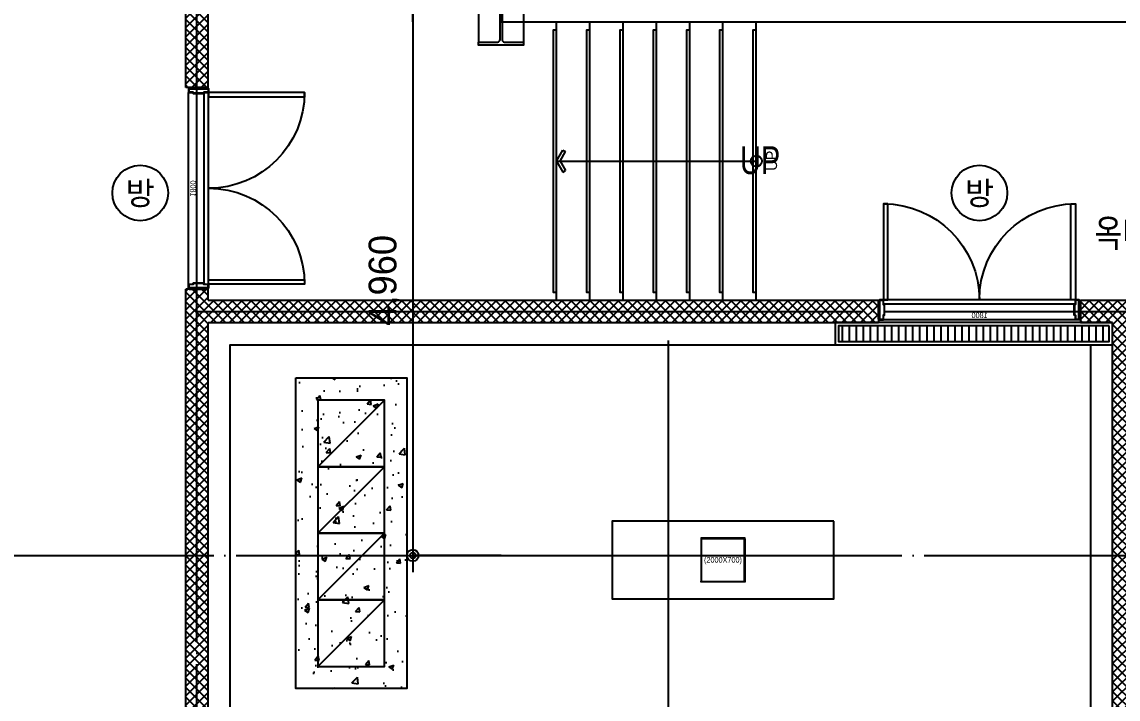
# Model space of a CAD drawing. Header units: millimetres. Extents: x 0 to 1390178, y 0 to 110113.
# Drawn here: x 18597 to 28474, y 23522 to 29627 of the extents above; entities that cross this region are included whole.
import ezdxf
from ezdxf.enums import TextEntityAlignment as Align
from ezdxf.xclip import XClip

# ---------------------------------------------------------------- set-up
doc = ezdxf.new("R2010")
doc.units = ezdxf.units.MM
doc.header["$LTSCALE"] = 100
doc.header["$XCLIPFRAME"] = 0
doc.linetypes.add('X - 평면도$0$CEN', pattern=[62, 60, -1, 0, -1])
doc.linetypes.add('X - 평면도$0$PHANTOM2', pattern=[50, 40, -2, 2, -2, 2, -2])
doc.layers.get('DEFPOINTS').update_dxf_attribs({"color": 145})
for name, color, linetype in [('AA-XXXX-TEXT', 3, 'Continuous'), ('DIM', 7, 'Continuous'), ('TEXT1', 7, 'Continuous'), ('X - 평면도$0$! □-COL', 2, 'Continuous'), ('X - 평면도$0$0-구역계', 1, 'Continuous'), ('X - 평면도$0$A-HAT', 253, 'Continuous'), ('X - 평면도$0$AA-SSXM-STRS', 4, 'Continuous'), ('X - 평면도$0$AA-WAXM-BROK', 3, 'Continuous'), ('X - 평면도$0$AA-WAXM-CONC', 2, 'Continuous'), ('X - 평면도$0$AA-XXXX-CNTL', 1, 'X - 평면도$0$CEN'), ('X - 평면도$0$AA-XXXX-PATT', 8, 'Continuous'), ('X - 평면도$0$AA-XXXX-SYMB', 7, 'Continuous'), ('X - 평면도$0$CEN', 1, 'X - 평면도$0$CEN'), ('X - 평면도$0$M-PAD', 8, 'Continuous'), ('X - 평면도$0$트랜치', 8, 'Continuous')]:
    doc.layers.add(name, color=color, linetype=linetype)
doc.layers.add('X - 평면도$0$A-door', color=4, linetype='Continuous', lineweight=25)
for name, color, linetype, plot in [('X - 평면도$0$A-GUIDE TEXT', 67, 'Continuous', False), ('X - 평면도$0$AA-XXXX-H', 195, 'Continuous', False), ('X - 평면도$0$DEFPOINT', 163, 'Continuous', False), ('X - 평면도$0$설비장비', 6, 'Continuous', False)]:
    doc.layers.add(name, color=color, linetype=linetype, plot=plot)
doc.styles.add('HAUD01', font='Dotum.ttf')
doc.styles.add('X - 평면도$0$HAUD01', font='Dotum.ttf')
doc.styles.add('X - 평면도$0$STANDARD', font='Dotum.ttf')
doc.dimstyles.new('HAUD-80', dxfattribs={"dimscale": 100, "dimtxt": 2.5, "dimasz": 0.5, "dimexe": 0, "dimexo": 1.5, "dimgap": 1, "dimtad": 1, "dimdec": 0, "dimdsep": 46, "dimlunit": 6, "dimtxsty": 'HAUD01', "dimblk": 'Z_DOT', "dimcen": 2.5, "dimdle": 1.5, "dimclrd": 7, "dimclre": 7, "dimclrt": 4, "dimadec": 0, "dimazin": 0, "dimtfac": 1, "dimtdec": 0, "dimtix": 1, "dimtmove": 2, "dimatfit": 3, "dimfxl": 1, "dimtvp": 1, "dimtolj": 1, "dimtzin": 0, "dimarcsym": 0})
pattern_1 = [(45, (0, 0), (-42.426407, 42.426407), []), (135, (0, 0), (-42.426407, -42.426407), [])]

# ---------------------------------------------------------------- blocks, each defined once
blk = doc.blocks.new('dr_갑')
at = {"layer": 'TEXT1'}
blk.add_circle((0, 0), 400, dxfattribs=at)
at = {"layer": 'TEXT1', "style": 'HAUD01'}
blk.add_text('방', height=335, dxfattribs=at).set_placement((0, 0), align=Align.MIDDLE)
blk = doc.blocks.new('X - 평면도$0$A$C2B30775D')
at = {"layer": 'X - 평면도$0$A-HAT'}
h = blk.add_hatch(dxfattribs=at)
h.set_pattern_fill('AR-CONC', color=253, scale=2.5)
h.set_pattern_definition([(50, (81513.93, -28393.1), (455.4617, -39.8477), [47.625, -523.875]), (355, (81513.93, -28393.1), (-88.1086, 477.642), [38.1, -419.1015]), (100.45144, (81551.9, -28396.43), (367.3531, 437.7944), [40.475, -445.2256]), (46.1842, (81513.9, -28266.1), (677.6976, -105.106), [71.4375, -785.8125]), (96.6356, (81570.4, -28274.9), (593.5103, 618.5653), [60.7126, -667.839]), (351.18415, (81513.9, -28266.1), (593.5103, 618.5653), [57.15, -628.6493]), (21, (81577.43, -28297.86), (379.036, -255.663), [47.625, -523.875]), (326, (81577.43, -28297.86), (154.505, 460.47), [38.1, -419.1]), (71.45144, (81609, -28319.16), (533.541, 204.807), [40.475, -445.2248]), (37.5, (81513.93, -28393.11), (7.7215, 211.3876), [0, -414.02, 0, -425.45, 0, -420.6875]), (7.5, (81513.93, -28393.1), (167.04916, 250.45144), [0, -242.57, 0, -404.495, 0, -160.3375]), (327.5, (81372.32, -28393.11), (338.9765, -14.32186), [0, -158.75, 0, -495.3, 0, -657.225]), (317.5, (81308.82, -28393.1), (370.323, 63.5662), [0, -206.375, 0, -328.93, 0, -466.725])])
h.paths.add_polyline_path([(10190, 12780), (9190, 12780), (9190, 9980), (10190, 9980)])
at = {"layer": 'X - 평면도$0$A-HAT', "color": 253}
blk.add_lwpolyline([(9190, 12780), (10190, 12780), (10190, 9980), (9190, 9980)], close=True, dxfattribs=at)
blk = doc.blocks.new('X - 평면도$0$arrow1')
for p, q in [((0, 0), (0.286, 0.501)), ((0.286, 0.501), (0.41, 0.43)), ((0, 0), (0.286, -0.501)), ((0.165, 0), (0.41, 0.429)), ((0.165, 0), (0.41, -0.429)), ((0.286, -0.501), (0.41, -0.43))]:
    blk.add_line(p, q)
blk = doc.blocks.new('X - 평면도$0$A$C32273470')
at = {"layer": 'X - 평면도$0$트랜치'}
h = blk.add_hatch(dxfattribs=at)
h.set_pattern_fill('ANSI31', color=252, scale=20, angle=45)
h.set_pattern_definition([(90, (-63671.98, -42723.11), (-63.5, 0), [])])
h.paths.add_polyline_path([(2470, 30), (2470, 170), (30, 170), (30, 30)])
blk.add_lwpolyline([(2500, 200), (0, 200), (0, 0), (2500, 0)], close=True, dxfattribs=at)
at = {"layer": 'X - 평면도$0$트랜치', "color": 252}
blk.add_lwpolyline([(2470, 170), (30, 170), (30, 30), (2470, 30)], close=True, dxfattribs=at)
blk = doc.blocks.new('X - 평면도$0$A$C598E7E63')
at = {"layer": 'X - 평면도$0$M-PAD'}
blk.add_lwpolyline([(10640, 21930), (11640, 21930), (11640, 19130), (10640, 19130)], close=True, dxfattribs=at)
at = {"layer": 'X - 평면도$0$설비장비'}
for p, q in [((10840, 21130), (11440, 21730)), ((10840, 20530), (11440, 21130)), ((10840, 19930), (11440, 20530)), ((10840, 19330), (11440, 19930))]:
    blk.add_line(p, q, dxfattribs=at)
for points in [[(10840, 21730), (10840, 21130), (11440, 21130), (11440, 21730)], [(10840, 21130), (10840, 20530), (11440, 20530), (11440, 21130)], [(10840, 20530), (10840, 19930), (11440, 19930), (11440, 20530)], [(10840, 19930), (10840, 19330), (11440, 19330), (11440, 19930)]]:
    blk.add_lwpolyline(points, close=True, dxfattribs=at)
blk = doc.blocks.new('X - 평면도$0$B5F_COL')
at = {"layer": 'X - 평면도$0$AA-WAXM-CONC'}
blk.add_lwpolyline([(-74388, 39883.1), (-76388, 39883.1), (-76388, 39183.1), (-74388, 39183.1)], close=True, dxfattribs=at)
at = {"layer": 'X - 평면도$0$DEFPOINT', "style": 'X - 평면도$0$STANDARD'}
blk.add_text('(2000X700)', height=50, dxfattribs=at).set_placement((-75388, 39533.1), align=Align.MIDDLE_CENTER)
blk = doc.blocks.new('X - 평면도$0$A$C5db30ff4')
at = {"layer": 'X - 평면도$0$AA-WAXM-CONC'}
for p, q in [((-34027.2, 20690.9), (-34027.2, 11180.9)), ((-34027.2, 11180.9), (-27552.2, 11180.9))]:
    blk.add_line(p, q, dxfattribs=at)
blk = doc.blocks.new('X - 평면도$0$ㅁ-400X400X9X9')
at = {"layer": 'X - 평면도$0$! □-COL', "lineweight": 9, "flags": 128}
for points in [[(143814.5, 359874.7), (144214.5, 359874.7), (144214.5, 359883.7), (143814.5, 359883.7)], [(143814.5, 359492.7), (143823.5, 359492.7), (143823.5, 359874.7), (143814.5, 359874.7)], [(144214.5, 359492.7), (144205.5, 359492.7), (144205.5, 359874.7), (144214.5, 359874.7)], [(143814.5, 359492.7), (144214.5, 359492.7), (144214.5, 359483.7), (143814.5, 359483.7)]]:
    blk.add_lwpolyline(points, close=True, dxfattribs=at)
blk = doc.blocks.new('X - 평면도$0$A$Cb11c32c7')
at = {"layer": 'X - 평면도$0$AA-XXXX-H'}
blk.add_lwpolyline([(-9, 153.7, 0.414214), (-31, 175.7), (-202.5, 175.7), (-202.5, 204.7), (202.5, 204.7), (202.5, 175.7), (31, 175.7, 0.414214), (9, 153.7), (9, -159.3, 0.414214), (31, -181.3), (202.5, -181.3), (202.5, -209.3), (-202.5, -209.3), (-202.5, -181.3), (-31, -181.3, 0.414214), (-9, -159.3)], format="xyb", close=True, dxfattribs=at)
at = {"layer": 'X - 평면도$0$DEFPOINT', "color": 195}
for p, q in [((-202.5, 175.7), (-202.5, -181.3)), ((202.5, 175.7), (202.5, -181.3))]:
    blk.add_line(p, q, dxfattribs=at)
blk = doc.blocks.new('X - 평면도$0$A$C3919c76b')
blk.add_blockref('X - 평면도$0$A$Cb11c32c7', (-77388, 44383.1))
blk = doc.blocks.new('X - 평면도$0$A$C69CA1AF6')
for name, p in [('X - 평면도$0$A$C3919c76b', (43360.8, -33202.2)), ('X - 평면도$0$ㅁ-400X400X9X9', (-176041.7, -353352.8))]:
    blk.add_blockref(name, p)
blk = doc.blocks.new('X - 평면도$0$A$C131C07CB')
at = {"layer": 'X - 평면도$0$0-구역계', "color": 1, "linetype": 'X - 평면도$0$PHANTOM2', "const_width": 100, "flags": 128}
blk.add_lwpolyline([(50107.6, 50545.8), (32939.7, 50631), (27658.3, 50495.5), (20509.2, 50187), (2300.2, 48328.6), (1988.3, 39917.6), (1940.1, 31389.8), (1398.8, 24265.2), (271.6, 6595.7), (50, 107.6), (11256.2, 50), (11485.5, 6794.9), (29908.6, 7122), (29397.3, 12804.7), (50106.3, 15382.4)], close=True, dxfattribs=at)
at = {"layer": 'X - 평면도$0$DEFPOINT'}
for points in [[(50107.6, 50545.8), (32939.7, 50631), (27658.3, 50495.5), (20509.2, 50187), (2300.2, 48328.6), (1988.3, 39917.6), (1940.1, 31389.8), (1398.8, 24265.2), (271.6, 6595.7), (50, 107.6), (11256.2, 50), (11485.5, 6794.9), (29908.6, 7122), (29397.3, 12804.7), (50106.3, 15382.4)], [(48907.6, 49351.7), (32952.1, 49430.9), (27699.5, 49296.2), (20596, 48989.6), (3460.7, 47240.8), (3188.2, 39892), (3139.9, 31340.9), (2595.9, 24181.5), (1470.3, 6537), (1291.4, 1301.2), (10096.5, 1256), (10324.9, 7974.4), (28597.9, 8298.9), (28098.2, 13852.2), (48906.4, 16442.3)]]:
    blk.add_lwpolyline(points, close=True, dxfattribs=at)
blk = doc.blocks.new('X - 평면도$0$철재양여닫이문(S)1')
at = {"layer": 'X - 평면도$0$A-door', "color": 9}
for p, q in [((35, 0), (1765, 0)), ((45, -40), (1755, -40)), ((35, -180), (1765, -180))]:
    blk.add_line(p, q, dxfattribs=at)
at = {"layer": 'X - 평면도$0$A-door'}
for points in [[(75, 865), (35, 865), (35, 0), (75, 0)], [(1725, 865), (1765, 865), (1765, 0), (1725, 0)], [(1.6, -30), (1.6, -1.6), (33.4, -1.6), (33.4, -41.6), (43.4, -41.6), (43.4, -138.4), (33.4, -138.4), (33.4, -178.4), (1.6, -178.4), (1.6, -150), (0, -150), (0, -180), (35, -180), (35, -140), (45, -140), (45, -40), (35, -40), (35, 0), (0, 0), (0, -30)], [(1798.4, -30), (1798.4, -1.6), (1766.6, -1.6), (1766.6, -41.6), (1756.6, -41.6), (1756.6, -138.4), (1766.6, -138.4), (1766.6, -178.4), (1798.4, -178.4), (1798.4, -150), (1800, -150), (1800, -180), (1765, -180), (1765, -140), (1755, -140), (1755, -40), (1765, -40), (1765, 0), (1800, 0), (1800, -30)]]:
    blk.add_lwpolyline(points, close=True, dxfattribs=at)
at = {"layer": 'X - 평면도$0$A-door', "color": 8}
for points in [[(33.4, -1.6), (1.6, -1.6), (1.6, -178.4), (33.4, -178.4), (33.4, -176.8), (3.2, -176.8), (3.2, -3.2), (33.4, -3.2)], [(1766.6, -1.6), (1798.4, -1.6), (1798.4, -178.4), (1766.6, -178.4), (1766.6, -176.8), (1796.8, -176.8), (1796.8, -3.2), (1766.6, -3.2)]]:
    blk.add_lwpolyline(points, close=True, dxfattribs=at)
at = {"layer": 'X - 평면도$0$A-door', "color": 1}
for centre, start, end in [((35, 0), 0, 90), ((1765, 0), 90, 180)]:
    blk.add_arc(centre, 865, start, end, dxfattribs=at)
at = {"layer": 'X - 평면도$0$A-GUIDE TEXT'}
for p, q in [((-10, -175), (-10, -5)), ((1810, -175), (1810, -5))]:
    blk.add_line(p, q, dxfattribs=at)
at = {"layer": 'X - 평면도$0$DEFPOINT', "style": 'X - 평면도$0$HAUD01'}
blk.add_text('1800', height=50, dxfattribs=at).set_placement((897.8, -180), align=Align.BOTTOM_CENTER)
blk = doc.blocks.new('X - 평면도', base_point=(-475.4, -286.7))
at = {"layer": 'X - 평면도$0$AA-XXXX-PATT'}
h = blk.add_hatch(dxfattribs=at)
h.set_pattern_fill('_USER', color=256, scale=60, angle=45, double=1, pattern_type=0)
h.set_pattern_definition(pattern_1)
h.paths.add_polyline_path([(43852, 32493.1), (41822, 32493.1), (41822, 32293.1), (43852, 32293.1)], flags=17)
h.paths.add_polyline_path([(37022, 26993.1), (37222, 26993.1), (37222, 32293.1), (39822, 32293.1), (39822, 32493.1), (37222, 32493.1), (37222, 48623.1), (45772, 48623.1), (45772, 43793.1), (45972, 43793.1), (45972, 48923.1), (45772, 48923.1), (45772, 48823.1), (37022, 48823.1)])
h = blk.add_hatch(dxfattribs=at)
h.set_pattern_fill('_USER', color=256, scale=60, angle=45, double=1, pattern_type=0)
h.set_pattern_definition(pattern_1)
h.paths.add_polyline_path([(60122, 43123.1), (60122, 42923.1), (63472, 42923.1), (63472, 43123.1)])
h.paths.add_polyline_path([(64002, 42923.1), (64002, 43123.1), (63672, 43123.1), (63672, 42923.1)])
h.paths.add_polyline_path([(69022, 42923.1), (69022, 43123.1), (65822, 43123.1), (65822, 42923.1)])
h.paths.add_polyline_path([(56522, 41873.1), (56522, 41673.1), (57922, 41673.1), (57922, 42923.1), (58302, 42923.1), (58302, 43123.1), (57722, 43123.1), (57722, 41873.1)])
h.paths.add_polyline_path([(55852, 41673.1), (55852, 41873.1), (53832, 41873.1), (53832, 41673.1), (54122, 41673.1), (54122, 31773.1), (54762, 31773.1), (54762, 31973.1), (54322, 31973.1), (54322, 41673.1)])
h = blk.add_hatch(dxfattribs=at)
h.set_pattern_fill('_USER', color=256, scale=60, angle=45, double=1, pattern_type=0)
h.set_pattern_definition(pattern_1)
h.paths.add_polyline_path([(39322, 27193.1), (39322, 26993.1), (39722, 26993.1), (39722, 27193.1)])
h.paths.add_polyline_path([(38602, 26993.1), (38602, 27193.1), (37222, 27193.1), (37222, 26993.1)])
h.paths.add_polyline_path([(41042, 27193.1), (41042, 26993.1), (45772, 26993.1), (45772, 26893.1), (45972, 26893.1), (45972, 41673.1), (52012, 41673.1), (52012, 41873.1), (45972, 41873.1), (45972, 41973.1), (45772, 41973.1), (45772, 32493.1), (45672, 32493.1), (45672, 32293.1), (45772, 32293.1), (45772, 27193.1)])
h.paths.add_polyline_path([(40322, 26993.1), (40322, 27193.1), (39922, 27193.1), (39922, 26993.1)])
at = {"layer": 'DEFPOINTS'}
blk.add_lwpolyline([(27286.2, 9289.6), (88213.6, 9289.6), (88213.6, -40156.9), (27286.2, -40156.9)], close=True, dxfattribs=at)
at = {"layer": 'X - 평면도$0$AA-SSXM-STRS'}
for p, q in [((49112, 41873.1), (49112, 44383.1)), ((49412, 41873.1), (49412, 44383.1)), ((49712, 41873.1), (49712, 44383.1)), ((50012, 41873.1), (50012, 44383.1)), ((50312, 41873.1), (50312, 44383.1)), ((50612, 41873.1), (50612, 44383.1)), ((50912, 41873.1), (50912, 44383.1))]:
    blk.add_line(p, q, dxfattribs=at)
for points in [[(49112, 44308.1), (49082, 44308.1), (49082, 41948.1), (49112, 41948.1)], [(49412, 44308.1), (49382, 44308.1), (49382, 41948.1), (49412, 41948.1)], [(49712, 44308.1), (49682, 44308.1), (49682, 41948.1), (49712, 41948.1)], [(50012, 44308.1), (49982, 44308.1), (49982, 41948.1), (50012, 41948.1)], [(50312, 44308.1), (50282, 44308.1), (50282, 41948.1), (50312, 41948.1)], [(50612, 44308.1), (50582, 44308.1), (50582, 41948.1), (50612, 41948.1)], [(50912, 44308.1), (50882, 44308.1), (50882, 41948.1), (50912, 41948.1)]]:
    blk.add_lwpolyline(points, dxfattribs=at)
at = {"layer": 'X - 평면도$0$AA-WAXM-BROK'}
for p, q in [((45972, 43793.1), (45972, 48923.1)), ((45772, 43793.1), (45772, 48623.1)), ((45972, 43793.1), (45772, 43793.1)), ((45772, 32493.1), (45772, 41973.1)), ((45972, 41973.1), (45772, 41973.1)), ((45972, 41873.1), (45972, 41973.1)), ((45972, 41873.1), (52012, 41873.1)), ((52012, 41873.1), (52012, 41673.1)), ((53832, 41873.1), (55852, 41873.1)), ((53832, 41873.1), (53832, 41673.1)), ((45972, 41673.1), (52012, 41673.1)), ((45972, 33173.1), (45972, 41673.1)), ((53832, 41673.1), (54122, 41673.1)), ((53832, 41673.1), (54122, 41673.1)), ((54122, 33173.1), (54122, 41673.1))]:
    blk.add_line(p, q, dxfattribs=at)
at = {"layer": 'X - 평면도$0$AA-XXXX-CNTL'}
for p, q in [((50122, 19243.1), (50122, 41509.5)), ((27286.2, 39573.1), (88213.6, 39573.1)), ((27286.2, -19826.9), (88213.6, -19826.9))]:
    blk.add_line(p, q, dxfattribs=at)
at = {"layer": 'X - 평면도$0$AA-XXXX-SYMB'}
blk.add_lwpolyline([(49112, 43128.1), (50912, 43128.1)], dxfattribs=at)
blk.add_circle((50912, 43128.1), 50, dxfattribs=at)
at = {"layer": 'X - 평면도$0$CEN'}
for p, q in [((45872, 26393.1), (45872, 52823.1)), ((45872, 41773.1), (57822, 41773.1))]:
    blk.add_line(p, q, dxfattribs=at)
at = {"layer": 'X - 평면도$0$트랜치'}
blk.add_lwpolyline([(46172, 33373.1), (46172, 41473.1), (53922, 41473.1), (53922, 33373.1), (46172, 33373.1)], dxfattribs=at)
for name, p in [('X - 평면도$0$A$C5db30ff4', (82639.2, 33202.2)), ('X - 평면도$0$B5F_COL', (126000, 0)), ('X - 평면도$0$A$C69CA1AF6', (82639.2, 33202.2)), ('X - 평면도$0$A$C2B30775D', (37572, 28393.1)), ('X - 평면도$0$A$C598E7E63', (36122, 19243.1))]:
    blk.add_blockref(name, p)
at = {"layer": 'DEFPOINTS'}
blk.add_blockref('X - 평면도$0$A$C131C07CB', (32532.9, -41580.2), dxfattribs=at)
at = {"layer": 'X - 평면도$0$A-door', "xscale": -1, "rotation": 270}
blk.add_blockref('X - 평면도$0$철재양여닫이문(S)1', (45977, 41983.1), dxfattribs=at)
at = {"layer": 'X - 평면도$0$A-door', "xscale": -1}
blk.add_blockref('X - 평면도$0$철재양여닫이문(S)1', (53822, 41878.1), dxfattribs=at)
at = {"layer": 'X - 평면도$0$AA-XXXX-SYMB', "xscale": -200, "yscale": 200, "zscale": 200.0000000000021, "rotation": 180}
blk.add_blockref('X - 평면도$0$arrow1', (49112, 43128.1), dxfattribs=at)
at = {"layer": 'X - 평면도$0$트랜치'}
blk.add_blockref('X - 평면도$0$A$C32273470', (51622, 41473.1), dxfattribs=at)
at = {"layer": 'X - 평면도$0$DEFPOINT', "style": 'X - 평면도$0$HAUD01'}
blk.add_text('UP', height=100, rotation=90, dxfattribs=at).set_placement((51049.1, 43131.8), align=Align.MIDDLE_CENTER)
blk = doc.blocks.new('Z_DOT')
at = {"layer": 'DIM', "color": 0}
for p, q in [((0, -3), (0, 3)), ((-3, 0), (3, 0))]:
    blk.add_line(p, q, dxfattribs=at)
for radius in [1.05, 0.525]:
    blk.add_circle((0, 0), radius, dxfattribs=at)
blk = doc.blocks.new('*D647')
at = {"layer": 'DEFPOINTS', "color": 0, "transparency": 16777216}
for p in [(23063.6, 33562.2), (22118.5, 29777.2), (23063.6, 29777.2)]:
    blk.add_point(p, dxfattribs=at)
at = {"layer": 'DIM', "color": 7, "lineweight": -2, "transparency": 16777216}
for p, q in [((22913.6, 33562.2), (22118.5, 33562.2)), ((22118.5, 33512.2), (22118.5, 29827.2)), ((22913.6, 29777.2), (22118.5, 29777.2))]:
    blk.add_line(p, q, dxfattribs=at)
at = {"layer": 'DIM', "color": 7, "lineweight": -2, "transparency": 16777216, "xscale": 50, "yscale": 50, "zscale": 50}
for p, rotation in [((22118.5, 33562.2), 90), ((22118.5, 29777.2), 270)]:
    blk.add_blockref('Z_DOT', p, dxfattribs=dict(at, rotation=rotation))
at = {"layer": 'DIM', "color": 4, "transparency": 16777216, "insert": (21869.3, 31669.7), "char_height": 250, "attachment_point": 5, "rotation": 90, "style": 'HAUD01'}
blk.add_mtext('\\A1;3,785', dxfattribs=at)
blk = doc.blocks.new('*D648')
at = {"layer": 'DEFPOINTS', "color": 0, "transparency": 16777216}
for p in [(23063.6, 29777.2), (22118.5, 24817.2), (23063.6, 24817.2)]:
    blk.add_point(p, dxfattribs=at)
at = {"layer": 'DIM', "color": 7, "lineweight": -2, "transparency": 16777216}
for p, q in [((22913.6, 29777.2), (22118.5, 29777.2)), ((22118.5, 29727.2), (22118.5, 24867.2)), ((22913.6, 24817.2), (22118.5, 24817.2))]:
    blk.add_line(p, q, dxfattribs=at)
at = {"layer": 'DIM', "color": 7, "lineweight": -2, "transparency": 16777216, "xscale": 50, "yscale": 50, "zscale": 50}
for p, rotation in [((22118.5, 29777.2), 90), ((22118.5, 24817.2), 270)]:
    blk.add_blockref('Z_DOT', p, dxfattribs=dict(at, rotation=rotation))
at = {"layer": 'DIM', "color": 4, "transparency": 16777216, "insert": (21869.3, 27297.2), "char_height": 250, "attachment_point": 5, "rotation": 90, "style": 'HAUD01'}
blk.add_mtext('\\A1;4,960', dxfattribs=at)

msp = doc.modelspace()

# ---------------------------------------------------------------- block references
ref = msp.add_blockref('X - 평면도', (-26173.8, -15042.6))
XClip(ref).set_block_clipping_path([(33824.3412808923, 19243.1096737636), (88213.6007375629, 68689.6188814965)])

# ---------------------------------------------------------------- next in the draw order: block references
ref = msp.add_blockref('X - 평면도', (-9161.4, 44357.4))
XClip(ref).set_block_clipping_path([(62960.0628521051, -40278.9423275622), (79064.4586540633, 9289.6188814864)])
at = {"xscale": 0.6262795275590645, "yscale": 0.6262795275590645, "zscale": 0.6262795275590645}
for p in [(19662.6, 28085.2), (27224.5, 28085.2)]:
    msp.add_blockref('dr_갑', p, dxfattribs=at)

# ---------------------------------------------------------------- next in the draw order: texts
at = {"layer": 'AA-XXXX-TEXT', "style": 'HAUD01', "width": 0.8}
msp.add_text('UP', height=250, dxfattribs=at).set_placement((25248, 28380.3), align=Align.MIDDLE_CENTER)
msp.add_text('옥내소화전함', height=250, dxfattribs=at).set_placement((28259.6, 27723.5), align=Align.MIDDLE_LEFT)

# ---------------------------------------------------------------- next in the draw order: dimensions: what is measured, and where the dimension line sits
at = {"layer": 'DIM'}
for base, p1, p2, picture, middle in [((22118.5, 29777.2), (23063.6, 33562.2), (23063.6, 29777.2), '*D647', (21869.3, 31669.7)), ((22118.5, 24817.2), (23063.6, 29777.2), (23063.6, 24817.2), '*D648', (21869.3, 27297.2))]:
    dim = msp.add_linear_dim(base=base, p1=p1, p2=p2, angle=90, dimstyle='HAUD-80', dxfattribs=at)
    dim.commit()
    dim.dimension.update_dxf_attribs({"geometry": picture, "text_midpoint": middle})

doc.saveas('drawing.dxf')
